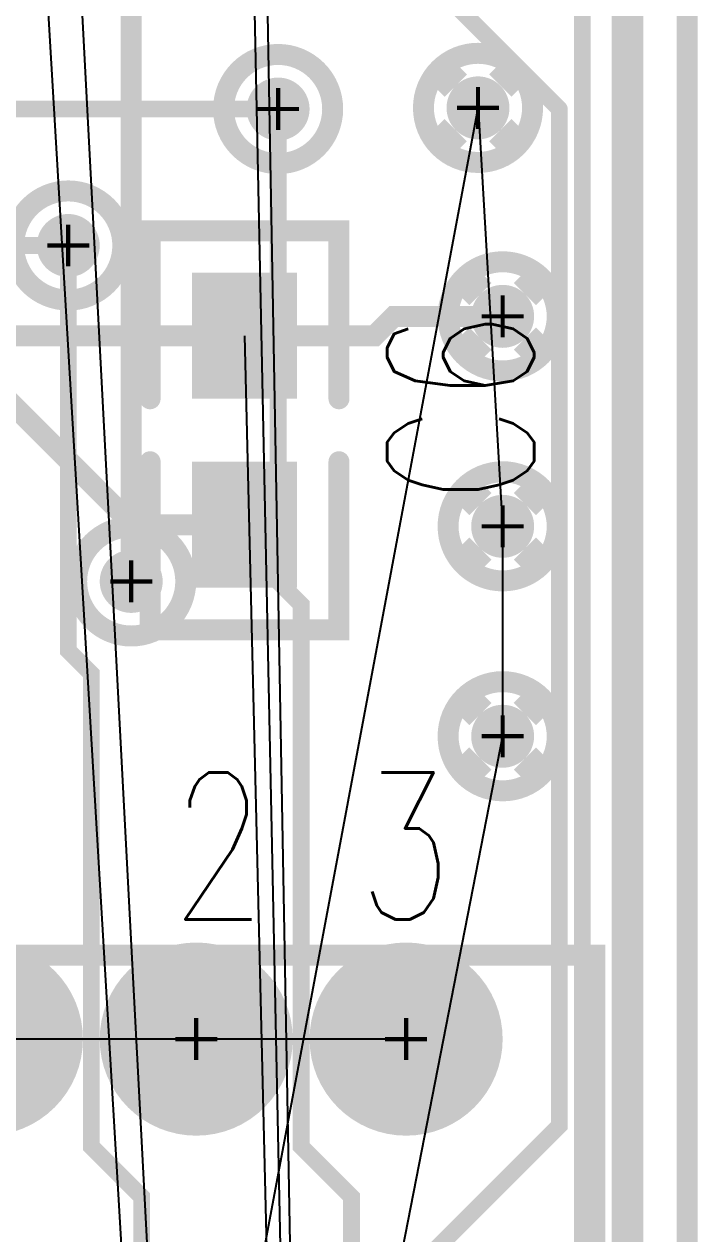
# Model space of a CAD drawing. Extents: x 17995 to 21002, y 17295 to 24095.
# Drawn here: x 19594 to 19915, y 20614 to 21190 of the extents above; entities that cross this region are included whole.
import ezdxf

# ---------------------------------------------------------------- set-up
doc = ezdxf.new("R2010")
doc.units = 0
for name, pattern in [('SIG_0', [2, 1, 1]), ('SIG_1', [2, 1, 1]), ('SIG_24', [2, 1, 1]), ('SIG_64', [2, 1, 1]), ('SIG_66', [2, 1, 1]), ('SIG_71', [2, 1, 1]), ('SIG_72', [2, 1, 1]), ('SIG_90', [2, 1, 1])]:
    doc.linetypes.add(name, pattern=pattern)
for name, color, linetype in [('BOARD_OUTLINE_00', 183, 'CONTINUOUS'), ('DRIL_PLTE_THRU_01', 176, 'CONTINUOUS'), ('DRIL_PLTE_THRU_02', 96, 'CONTINUOUS'), ('DRIL_PLTE_THRU_04', 16, 'CONTINUOUS'), ('DRIL_SYMBOL', 183, 'CONTINUOUS'), ('LINK_00', 254, 'CONTINUOUS'), ('PADS_BOT', 1, 'CONTINUOUS'), ('PADS_INNER', 5, 'CONTINUOUS'), ('PADS_TOP', 5, 'CONTINUOUS'), ('PADS_XR_25', 253, 'CONTINUOUS'), ('PART_NAME_26', 254, 'CONTINUOUS'), ('PART_TOP_2DLINE_26', 254, 'CONTINUOUS'), ('POUR_OUTLINE_02', 3, 'CONTINUOUS'), ('POUR_VIATHERM_02', 3, 'CONTINUOUS'), ('POUR_VOID_02', 3, 'CONTINUOUS'), ('TEXT_26', 254, 'CONTINUOUS'), ('TRACE_01', 5, 'CONTINUOUS'), ('TRACE_04', 1, 'CONTINUOUS'), ('VIAPTS', 254, 'CONTINUOUS')]:
    doc.layers.add(name, color=color, linetype=linetype)
doc.styles.add('W10', font='simplex', dxfattribs={"width": 0.75})

# ---------------------------------------------------------------- blocks, each defined once
blk = doc.blocks.new('BOARD_11')
at = {"layer": 'BOARD_OUTLINE_00', "const_width": 10}
blk.add_lwpolyline([(0, -380), (0, -6400), (600, -6400), (600, -6800), (1047, -6800), (1047, -6500, -1), (1110, -6500), (1110, -6800), (1400, -6800), (1400, -6400), (1910, -6400), (1910, -380)], format="xyb", close=True, dxfattribs=at)
blk = doc.blocks.new('POUR_VOID_492')
at = {"layer": 'POUR_VOID_02', "const_width": 10}
blk.add_lwpolyline([(1589, 3085, 1), (1641, 3085, 1)], format="xyb", close=True, dxfattribs=at)
blk = doc.blocks.new('POUR_VOID_491')
at = {"layer": 'POUR_VOID_02', "const_width": 10}
blk.add_lwpolyline([(1535, 2707, 1), (1617, 2707, 1)], format="xyb", close=True, dxfattribs=at)
blk = doc.blocks.new('POUR_VOID_488')
at = {"layer": 'POUR_VOID_02', "const_width": 10}
blk.add_lwpolyline([(1619, 2925, 1), (1671, 2925, 1)], format="xyb", close=True, dxfattribs=at)
blk = doc.blocks.new('POUR_VOID_486')
at = {"layer": 'POUR_VOID_02', "const_width": 10}
blk.add_lwpolyline([(1689, 3150, 1), (1741, 3150, 1)], format="xyb", close=True, dxfattribs=at)
blk = doc.blocks.new('POUR_VOID_485')
at = {"layer": 'POUR_VOID_02', "const_width": 10}
blk.add_lwpolyline([(1635, 2707, 1), (1717, 2707, 1)], format="xyb", close=True, dxfattribs=at)
blk = doc.blocks.new('POUR_VOID_434')
at = {"layer": 'POUR_VOID_02', "const_width": 10}
blk.add_lwpolyline([(1784.26, 3150.55, 1), (1836.26, 3150.55, 1)], format="xyb", close=True, dxfattribs=at)
blk = doc.blocks.new('POUR_VOID_433')
at = {"layer": 'POUR_VOID_02', "const_width": 10}
blk.add_lwpolyline([(1796, 3051.25, 1), (1848, 3051.25, 1)], format="xyb", close=True, dxfattribs=at)
blk = doc.blocks.new('POUR_VOID_432')
at = {"layer": 'POUR_VOID_02', "const_width": 10}
blk.add_lwpolyline([(1796, 2951.25, 1), (1848, 2951.25, 1)], format="xyb", close=True, dxfattribs=at)
blk = doc.blocks.new('POUR_VOID_431')
at = {"layer": 'POUR_VOID_02', "const_width": 10}
blk.add_lwpolyline([(1796, 2851.25, 1), (1848, 2851.25, 1)], format="xyb", close=True, dxfattribs=at)
blk = doc.blocks.new('POUR_VOID_430')
at = {"layer": 'POUR_VOID_02', "const_width": 10}
blk.add_lwpolyline([(1735, 2707, 1), (1817, 2707, 1)], format="xyb", close=True, dxfattribs=at)
blk = doc.blocks.new('POUR_OUTLINE_404')
at = {"layer": 'POUR_OUTLINE_02', "const_width": 10}
blk.add_lwpolyline([(1879, -225.5), (1879, 4517.34, 0.559151)], format="xyb", dxfattribs=at)
for name in ['POUR_VOID_486', 'POUR_VOID_434', 'POUR_VOID_492', 'POUR_VOID_433', 'POUR_VOID_432', 'POUR_VOID_488', 'POUR_VOID_431', 'POUR_VOID_491', 'POUR_VOID_485', 'POUR_VOID_430']:
    blk.add_blockref(name, (0, 0))
blk = doc.blocks.new('POUR_VIATHERM_763')
at = {"layer": 'POUR_VIATHERM_02', "const_width": 15}
for points in [[(1803.62, 2869.63), (1811.39, 2861.85)], [(1840.38, 2869.63), (1832.61, 2861.85)], [(1803.62, 2832.86), (1811.39, 2840.64)], [(1840.38, 2832.86), (1832.61, 2840.64)]]:
    blk.add_lwpolyline(points, dxfattribs=at)
blk = doc.blocks.new('POUR_VIATHERM_764')
at = {"layer": 'POUR_VIATHERM_02', "const_width": 15}
for points in [[(1803.62, 2969.63), (1811.39, 2961.85)], [(1840.38, 2969.63), (1832.61, 2961.85)], [(1803.62, 2932.86), (1811.39, 2940.64)], [(1840.38, 2932.86), (1832.61, 2940.64)]]:
    blk.add_lwpolyline(points, dxfattribs=at)
blk = doc.blocks.new('POUR_VIATHERM_765')
at = {"layer": 'POUR_VIATHERM_02', "const_width": 15}
for points in [[(1791.88, 3168.94), (1799.66, 3161.16)], [(1828.65, 3168.94), (1820.87, 3161.16)], [(1791.88, 3132.17), (1799.66, 3139.95)], [(1828.65, 3132.17), (1820.87, 3139.95)]]:
    blk.add_lwpolyline(points, dxfattribs=at)
blk = doc.blocks.new('POUR_VIATHERM_810')
at = {"layer": 'POUR_VIATHERM_02', "const_width": 15}
for points in [[(1803.62, 3069.63), (1811.39, 3061.85)], [(1840.38, 3069.63), (1832.61, 3061.85)], [(1803.62, 3032.86), (1811.39, 3040.64)], [(1840.38, 3032.86), (1832.61, 3040.64)]]:
    blk.add_lwpolyline(points, dxfattribs=at)
blk = doc.blocks.new('POUR_HEADER_0')
for name in ['POUR_OUTLINE_404', 'POUR_VIATHERM_765', 'POUR_VIATHERM_810', 'POUR_VIATHERM_764', 'POUR_VIATHERM_763']:
    blk.add_blockref(name, (-20, -5683))
blk = doc.blocks.new('SMOOTH_10')
at = {"const_width": 5}
blk.add_lwpolyline([(-2.5, 0, 1), (2.5, 0, 1)], format="xyb", close=True, dxfattribs=at)
blk = doc.blocks.new('PART_BODY_TOP_1')
at = {"layer": 'PART_TOP_2DLINE_26', "const_width": 10}
for points in [[(-15, 45), (-95, 45), (-95, -45), (-15, -45)], [(15, 45), (95, 45), (95, -45), (15, -45)]]:
    blk.add_lwpolyline(points, dxfattribs=at)
at = {"layer": 'PART_TOP_2DLINE_26'}
for p in [(-95, 45), (-15, 45), (15, 45), (95, 45), (-95, -45), (-15, -45), (15, -45), (95, -45)]:
    blk.add_blockref('SMOOTH_10', p, dxfattribs=at)
blk = doc.blocks.new('DRIL_HOLE_0')
blk.add_lwpolyline([(0, 0, 1), (0, 0, 1)], format="xyb", close=True)
blk = doc.blocks.new('PAD_0')
blk.add_lwpolyline([(0, 0, 1), (0, 0, 1)], format="xyb", close=True)
blk = doc.blocks.new('PAD_4')
at = {"const_width": 50}
blk.add_lwpolyline([(-30, 0), (30, 0)], dxfattribs=at)
blk = doc.blocks.new('STK_TOP_4')
at = {"layer": 'DRIL_PLTE_THRU_01'}
blk.add_blockref('DRIL_HOLE_0', (0, 0), dxfattribs=at)
at = {"layer": 'DRIL_PLTE_THRU_02'}
blk.add_blockref('DRIL_HOLE_0', (0, 0), dxfattribs=at)
at = {"layer": 'DRIL_PLTE_THRU_04'}
blk.add_blockref('DRIL_HOLE_0', (0, 0), dxfattribs=at)
at = {"layer": 'PADS_BOT'}
blk.add_blockref('PAD_0', (0, 0), dxfattribs=at)
at = {"layer": 'PADS_INNER'}
blk.add_blockref('PAD_0', (0, 0), dxfattribs=at)
at = {"layer": 'PADS_TOP'}
blk.add_blockref('PAD_4', (0, 0), dxfattribs=at)
blk = doc.blocks.new('SYM_TOP_3')
for name, p in [('PART_BODY_TOP_1', (0, 0)), ('STK_TOP_4', (-45, 0)), ('STK_TOP_4', (45, 0))]:
    blk.add_blockref(name, p)
blk = doc.blocks.new('PART_TOP_5')
blk.add_blockref('SYM_TOP_3', (0, 0))
at = {"layer": 'PART_NAME_26', "style": 'W10', "width": 0.75}
blk.add_text('C6', height=70, dxfattribs=at).set_placement((-35, -138))
blk = doc.blocks.new('PART_BODY_TOP_5')
at = {"layer": 'PART_TOP_2DLINE_26', "const_width": 10}
blk.add_lwpolyline([(0, 0), (480, 0), (480, 380), (0, 380), (0, 240), (40, 240), (40, 160), (0, 160)], close=True, dxfattribs=at)
at = {"layer": 'PART_TOP_2DLINE_26'}
for p in [(0, 380), (480, 380), (0, 240), (40, 240), (0, 160), (40, 160), (0, 0), (480, 0)]:
    blk.add_blockref('SMOOTH_10', p, dxfattribs=at)
blk = doc.blocks.new('DRIL_SYMBOL_35')
at = {"layer": 'DRIL_SYMBOL', "const_width": 2}
for points in [[(0, -10), (0, 10)], [(-10, 0), (10, 0)]]:
    blk.add_lwpolyline(points, dxfattribs=at)
blk = doc.blocks.new('DRIL_HOLE_35')
at = {"const_width": 17.5}
blk.add_lwpolyline([(-8.75, 0, 1), (8.75, 0, 1)], format="xyb", close=True, dxfattribs=at)
blk.add_blockref('DRIL_SYMBOL_35', (0, 0))
blk = doc.blocks.new('PAD_2')
at = {"const_width": 30}
blk.add_lwpolyline([(0, -15, 1), (0, 15, 1)], format="xyb", close=True, dxfattribs=at)
blk = doc.blocks.new('PAD_3')
at = {"const_width": 60}
blk.add_lwpolyline([(-30, 0), (30, 0)], dxfattribs=at)
blk = doc.blocks.new('PAD_9')
at = {"const_width": 40}
blk.add_lwpolyline([(0, -20, 1), (0, 20, 1)], format="xyb", close=True, dxfattribs=at)
blk = doc.blocks.new('STK_TOP_8')
at = {"layer": 'DRIL_PLTE_THRU_01'}
blk.add_blockref('DRIL_HOLE_35', (0, 0), dxfattribs=at)
at = {"layer": 'DRIL_PLTE_THRU_02'}
blk.add_blockref('DRIL_HOLE_35', (0, 0), dxfattribs=at)
at = {"layer": 'DRIL_PLTE_THRU_04'}
blk.add_blockref('DRIL_HOLE_35', (0, 0), dxfattribs=at)
at = {"layer": 'PADS_BOT'}
blk.add_blockref('PAD_3', (0, 0), dxfattribs=at)
at = {"layer": 'PADS_INNER'}
blk.add_blockref('PAD_2', (0, 0), dxfattribs=at)
at = {"layer": 'PADS_TOP'}
blk.add_blockref('PAD_3', (0, 0), dxfattribs=at)
at = {"layer": 'PADS_XR_25'}
blk.add_blockref('PAD_9', (0, 0), dxfattribs=at)
blk = doc.blocks.new('STK_TOP_7')
at = {"layer": 'DRIL_PLTE_THRU_01'}
blk.add_blockref('DRIL_HOLE_35', (0, 0), dxfattribs=at)
at = {"layer": 'DRIL_PLTE_THRU_02'}
blk.add_blockref('DRIL_HOLE_35', (0, 0), dxfattribs=at)
at = {"layer": 'DRIL_PLTE_THRU_04'}
blk.add_blockref('DRIL_HOLE_35', (0, 0), dxfattribs=at)
at = {"layer": 'PADS_BOT'}
blk.add_blockref('PAD_2', (0, 0), dxfattribs=at)
at = {"layer": 'PADS_INNER'}
blk.add_blockref('PAD_2', (0, 0), dxfattribs=at)
at = {"layer": 'PADS_TOP'}
blk.add_blockref('PAD_2', (0, 0), dxfattribs=at)
at = {"layer": 'PADS_XR_25'}
blk.add_blockref('PAD_9', (0, 0), dxfattribs=at)
blk = doc.blocks.new('SYM_TOP_7')
for name, p in [('PART_BODY_TOP_5', (0, 0)), ('STK_TOP_7', (90, 340)), ('STK_TOP_7', (190, 340)), ('STK_TOP_7', (290, 340)), ('STK_TOP_7', (390, 340)), ('STK_TOP_8', (90, 40)), ('STK_TOP_7', (190, 40)), ('STK_TOP_7', (290, 40)), ('STK_TOP_7', (390, 40))]:
    blk.add_blockref(name, p)
blk = doc.blocks.new('PART_TOP_40')
blk.add_blockref('SYM_TOP_7', (0, 0))
blk = doc.blocks.new('SMOOTH_8')
at = {"const_width": 4}
blk.add_lwpolyline([(-2, 0, 1), (2, 0, 1)], format="xyb", close=True, dxfattribs=at)
blk = doc.blocks.new('TRACE_722')
at = {"layer": 'TRACE_01', "linetype": 'SIG_0', "const_width": 8}
blk.add_lwpolyline([(19429, 20536.97), (19446.03, 20554), (19486.7, 20554), (19490.7, 20550), (19733.26, 20550), (19849, 20665.74), (19849, 21150)], dxfattribs=at)
at = {"layer": 'TRACE_01'}
for p in [(19849, 21150), (19849, 20665.74)]:
    blk.add_blockref('SMOOTH_8', p, dxfattribs=at)
blk = doc.blocks.new('TRACE_720')
at = {"layer": 'TRACE_01', "linetype": 'SIG_0', "const_width": 8}
blk.add_lwpolyline([(19485.26, 21255.79), (19572.21, 21255.79), (19625, 21203), (19796, 21203), (19849, 21150)], dxfattribs=at)
at = {"layer": 'TRACE_01'}
for p in [(19485.26, 21255.79), (19572.21, 21255.79), (19625, 21203), (19796, 21203), (19849, 21150)]:
    blk.add_blockref('SMOOTH_8', p, dxfattribs=at)
blk = doc.blocks.new('TRACE_32')
at = {"layer": 'TRACE_01', "linetype": 'SIG_1', "const_width": 10}
blk.add_lwpolyline([(19699, 21042), (19761, 21042), (19770.25, 21051.25), (19822, 21051.25)], dxfattribs=at)
at = {"layer": 'TRACE_01'}
for p in [(19770.25, 21051.25), (19822, 21051.25), (19699, 21042), (19761, 21042)]:
    blk.add_blockref('SMOOTH_10', p, dxfattribs=at)
blk = doc.blocks.new('TRACE_140')
at = {"layer": 'TRACE_01', "linetype": 'SIG_1', "const_width": 10}
blk.add_lwpolyline([(19485.26, 21078.62), (19508.29, 21078.62), (19510.91, 21076), (19547.72, 21076), (19581.72, 21042), (19699, 21042)], dxfattribs=at)
at = {"layer": 'TRACE_01'}
for p in [(19485.26, 21078.62), (19508.29, 21078.62), (19510.91, 21076), (19547.72, 21076), (19581.72, 21042), (19699, 21042)]:
    blk.add_blockref('SMOOTH_10', p, dxfattribs=at)
blk = doc.blocks.new('TRACE_796')
at = {"layer": 'TRACE_04', "linetype": 'SIG_24', "const_width": 8}
blk.add_lwpolyline([(19650, 20561.2), (19650, 20631.85), (19626, 20655.85), (19626, 20881), (19615, 20892), (19615, 21085)], dxfattribs=at)
at = {"layer": 'TRACE_04'}
for p in [(19615, 21085), (19615, 20892), (19626, 20881), (19626, 20655.85), (19650, 20631.85), (19650, 20561.2)]:
    blk.add_blockref('SMOOTH_8', p, dxfattribs=at)
blk = doc.blocks.new('TRACE_182')
at = {"layer": 'TRACE_01', "linetype": 'SIG_24', "const_width": 8}
blk.add_lwpolyline([(19485.26, 21098.31), (19500.87, 21098.31), (19523, 21093), (19568, 21093), (19576, 21085), (19615, 21085)], dxfattribs=at)
at = {"layer": 'TRACE_01'}
for p in [(19485.26, 21098.31), (19500.87, 21098.31), (19523, 21093), (19568, 21093), (19576, 21085), (19615, 21085)]:
    blk.add_blockref('SMOOTH_8', p, dxfattribs=at)
blk = doc.blocks.new('TRACE_120')
at = {"layer": 'TRACE_01', "linetype": 'SIG_64', "const_width": 10}
blk.add_lwpolyline([(19523.82, 21050), (19547.72, 21050), (19645.72, 20952)], dxfattribs=at)
at = {"layer": 'TRACE_01'}
for p in [(19523.82, 21050), (19547.72, 21050), (19645.72, 20952)]:
    blk.add_blockref('SMOOTH_10', p, dxfattribs=at)
blk = doc.blocks.new('TRACE_594')
at = {"layer": 'TRACE_01', "linetype": 'SIG_64', "const_width": 10}
blk.add_lwpolyline([(19645.72, 20952), (19699, 20952)], dxfattribs=at)
at = {"layer": 'TRACE_01'}
for p in [(19645.72, 20952), (19699, 20952)]:
    blk.add_blockref('SMOOTH_10', p, dxfattribs=at)
blk = doc.blocks.new('TRACE_1102')
at = {"layer": 'TRACE_04', "linetype": 'SIG_64', "const_width": 10}
blk.add_lwpolyline([(19645, 20925), (19645, 21270)], dxfattribs=at)
at = {"layer": 'TRACE_04'}
for p in [(19645, 21270), (19645, 20925)]:
    blk.add_blockref('SMOOTH_10', p, dxfattribs=at)
blk = doc.blocks.new('TRACE_596')
at = {"layer": 'TRACE_01', "linetype": 'SIG_64', "const_width": 10}
blk.add_lwpolyline([(19645, 20925), (19645.72, 20952)], dxfattribs=at)
at = {"layer": 'TRACE_01'}
for p in [(19645.72, 20952), (19645, 20925)]:
    blk.add_blockref('SMOOTH_10', p, dxfattribs=at)
blk = doc.blocks.new('TRACE_1290')
at = {"layer": 'TRACE_04', "linetype": 'SIG_71', "const_width": 8}
blk.add_lwpolyline([(19855, 17750), (19855, 20145), (19860, 20150), (19860, 22545)], dxfattribs=at)
blk = doc.blocks.new('TRACE_1288')
at = {"layer": 'TRACE_04', "linetype": 'SIG_72', "const_width": 8}
blk.add_lwpolyline([(19885, 17725), (19885, 22695)], dxfattribs=at)
blk = doc.blocks.new('TRACE_804')
at = {"layer": 'TRACE_04', "linetype": 'SIG_90', "const_width": 8}
blk.add_lwpolyline([(19750, 20561.2), (19750, 20631.85), (19726, 20655.85), (19726, 20914), (19715, 20925), (19715, 21150)], dxfattribs=at)
at = {"layer": 'TRACE_04'}
for p in [(19715, 21150), (19715, 20925), (19726, 20914), (19726, 20655.85), (19750, 20631.85)]:
    blk.add_blockref('SMOOTH_8', p, dxfattribs=at)
blk = doc.blocks.new('TRACE_186')
at = {"layer": 'TRACE_01', "linetype": 'SIG_90', "const_width": 8}
blk.add_lwpolyline([(19485.26, 21157.36), (19515.23, 21157.36), (19522.59, 21150), (19715, 21150)], dxfattribs=at)
at = {"layer": 'TRACE_01'}
for p in [(19485.26, 21157.36), (19515.23, 21157.36), (19522.59, 21150), (19715, 21150)]:
    blk.add_blockref('SMOOTH_8', p, dxfattribs=at)
blk = doc.blocks.new('DRIL_SYMBOL_10')
at = {"layer": 'DRIL_SYMBOL', "const_width": 2}
for points in [[(0, -10), (0, 10)], [(-10, 0), (10, 0)]]:
    blk.add_lwpolyline(points, dxfattribs=at)
blk = doc.blocks.new('DRIL_HOLE_10')
at = {"const_width": 5}
blk.add_lwpolyline([(-2.5, 0, 1), (2.5, 0, 1)], format="xyb", close=True, dxfattribs=at)
blk.add_blockref('DRIL_SYMBOL_10', (0, 0))
blk = doc.blocks.new('PAD_17')
at = {"const_width": 15}
blk.add_lwpolyline([(0, -7.5, 1), (0, 7.5, 1)], format="xyb", close=True, dxfattribs=at)
blk = doc.blocks.new('STK_TOP_182')
at = {"layer": 'DRIL_PLTE_THRU_01'}
blk.add_blockref('DRIL_HOLE_10', (0, 0), dxfattribs=at)
at = {"layer": 'DRIL_PLTE_THRU_02'}
blk.add_blockref('DRIL_HOLE_10', (0, 0), dxfattribs=at)
at = {"layer": 'DRIL_PLTE_THRU_04'}
blk.add_blockref('DRIL_HOLE_10', (0, 0), dxfattribs=at)
at = {"layer": 'PADS_BOT'}
blk.add_blockref('PAD_17', (0, 0), dxfattribs=at)
at = {"layer": 'PADS_INNER'}
blk.add_blockref('PAD_17', (0, 0), dxfattribs=at)
at = {"layer": 'PADS_TOP'}
blk.add_blockref('PAD_17', (0, 0), dxfattribs=at)
blk = doc.blocks.new('SYM_TOP_1')
blk.add_blockref('STK_TOP_182', (0, 0))

msp = doc.modelspace()

# ---------------------------------------------------------------- linework, layer by layer
at = {"layer": 'LINK_00', "linetype": 'SIG_1'}
for p, q in [((19558, 22399), (19757, 18632)), ((19558, 21999), (19757, 18632)), ((19701, 21679), (19757, 18632)), ((19700, 21374), (19757, 18632)), ((19297.53, 18415.42), (19810.26, 21150.55)), ((19810.26, 21150.55), (19822, 20951.25)), ((19699, 21042), (19757, 18632)), ((19822, 20951.25), (19822, 20851.25)), ((19822, 20851.25), (19334.89, 18361.42))]:
    msp.add_line(p, q, dxfattribs=at)
at = {"layer": 'LINK_00', "linetype": 'SIG_66'}
for p in [(19676, 20707), (19776, 20707)]:
    msp.add_line(p, (19476, 20707), dxfattribs=at)

# ---------------------------------------------------------------- block references
for name, p in [('BOARD_11', (18000, 24100)), ('TRACE_1288', (0, 0)), ('TRACE_1290', (0, 0)), ('TRACE_1102', (0, 0)), ('TRACE_720', (0, 0)), ('TRACE_186', (0, 0)), ('TRACE_722', (0, 0)), ('TRACE_804', (0, 0)), ('TRACE_182', (0, 0)), ('TRACE_796', (0, 0)), ('TRACE_140', (0, 0)), ('TRACE_120', (0, 0)), ('TRACE_32', (0, 0)), ('TRACE_596', (0, 0)), ('TRACE_594', (0, 0)), ('PART_TOP_40', (19386, 20367))]:
    msp.add_blockref(name, p)
at = {"linetype": 'SIG_1'}
msp.add_blockref('POUR_HEADER_0', (18020, 23683), dxfattribs=at)
at = {"rotation": 90}
msp.add_blockref('PART_TOP_5', (19699, 20997), dxfattribs=at)
at = {"layer": 'VIAPTS', "linetype": 'SIG_90'}
msp.add_blockref('SYM_TOP_1', (19715, 21150), dxfattribs=at)
at = {"layer": 'VIAPTS', "linetype": 'SIG_1'}
for p in [(19810.26, 21150.55), (19822, 21051.25), (19822, 20951.25), (19822, 20851.25)]:
    msp.add_blockref('SYM_TOP_1', p, dxfattribs=at)
at = {"layer": 'VIAPTS', "linetype": 'SIG_24'}
msp.add_blockref('SYM_TOP_1', (19615, 21085), dxfattribs=at)
at = {"layer": 'VIAPTS', "linetype": 'SIG_64'}
msp.add_blockref('SYM_TOP_1', (19645, 20925), dxfattribs=at)

# ---------------------------------------------------------------- texts
at = {"layer": 'TEXT_26', "style": 'W10', "width": 0.75}
for s, p in [('2', (19664, 20764)), ('3', (19753, 20764))]:
    msp.add_text(s, height=70, dxfattribs=at).set_placement(p)

doc.saveas('drawing.dxf')
